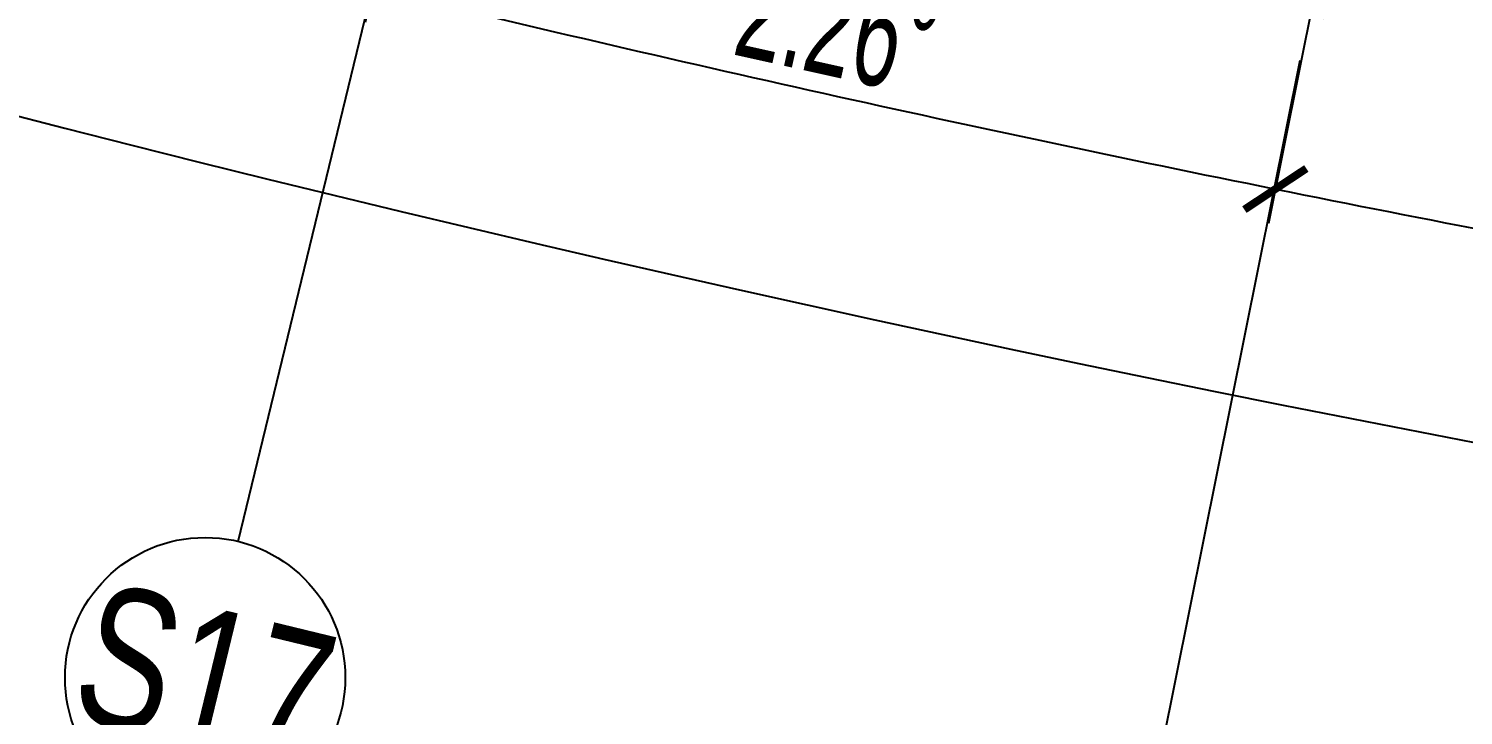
# Model space of a CAD drawing. Extents: x -668578 to 2331563, y -1202445 to 1620273.
# Drawn here: x 1092451 to 1108831, y 22150 to 29990 of the extents above; entities that cross this region are included whole.
import ezdxf
from ezdxf.enums import TextEntityAlignment as Align

# ---------------------------------------------------------------- set-up
doc = ezdxf.new("R2010")
doc.units = 0
doc.layers.get('0').update_dxf_attribs({"color": 8})
doc.layers.get('Defpoints').update_dxf_attribs({"color": 8})
doc.layers.add('#标注', color=8, linetype='Continuous')
doc.styles.add('JHZX', font='jrs.shx', dxfattribs={"width": 0.6, "bigfont": 'jhz.shx'})
doc.dimstyles.new('JZBZ-400', dxfattribs={"dimscale": 400, "dimtxt": 3, "dimasz": 1.5, "dimexe": 1, "dimexo": 1, "dimgap": 0.5, "dimtad": 1, "dimdec": 0, "dimdsep": 46, "dimtxsty": 'JHZX', "dimblk1": 'ARCHTICK', "dimblk2": 'ARCHTICK', "dimsah": 1, "dimcen": 0, "dimclrd": 1, "dimclre": 1, "dimclrt": 2, "dimazin": 2, "dimtfac": 1, "dimtdec": 0, "dimtix": 1, "dimtmove": 0, "dimatfit": 3, "dimfxl": 0, "dimtolj": 1, "dimlwd": -1, "dimlwe": -1, "dimarcsym": 0})

# ---------------------------------------------------------------- blocks, each defined once
blk = doc.blocks.new('_ARCHTICK')
at = {"color": 0, "linetype": 'ByBlock', "const_width": 0.15}
blk.add_lwpolyline([(-0.5, -0.5), (0.5, 0.5)], dxfattribs=at)
blk = doc.blocks.new('*D2939')
at = {"layer": '#标注', "ltscale": 300, "transparency": 16777216}
for p, q in [((-1773, -1481), (-9342, -7863)), ((165914, -92056), (164727, -101884))]:
    blk.add_line(p, q, dxfattribs=at)
blk.add_arc((197092, 166179), 269610, 220.13382, 263.11563, dxfattribs=at)
at = {"layer": 'Defpoints', "color": 0, "ltscale": 300, "transparency": 16777216}
for p in [(197092, 166179), (-1467, -1224), (40380, -53208), (165962, -91659)]:
    blk.add_point(p, dxfattribs=at)
at = {"layer": '#标注', "ltscale": 300, "transparency": 16777216, "xscale": 600, "yscale": 600, "zscale": 600}
for p, rotation in [((-9036, -7605), 130.1338192809485), ((164775, -101487), 353.1156299250187)]:
    blk.add_blockref('_ARCHTICK', p, dxfattribs=dict(at, rotation=rotation))
at = {"layer": '#标注', "ltscale": 300, "transparency": 16777216, "insert": (69342, -70334), "char_height": 1200, "attachment_point": 5, "rotation": 331.6247, "style": 'JHZX'}
blk.add_mtext('\\A1;42.98°', dxfattribs=at)
blk = doc.blocks.new('*D2964')
at = {"layer": '#标注', "ltscale": 300, "transparency": 16777216}
for p, q in [((135616, -86562), (133844, -93849)), ((145640, -88791), (144157, -96143))]:
    blk.add_line(p, q, dxfattribs=at)
blk.add_arc((197092, 166179), 267210, 256.32903, 258.59123, dxfattribs=at)
at = {"layer": 'Defpoints', "color": 0, "ltscale": 300, "transparency": 16777216}
for p in [(197092, 166179), (135711, -86173), (145720, -88399), (137361, -94269)]:
    blk.add_point(p, dxfattribs=at)
at = {"layer": '#标注', "ltscale": 300, "transparency": 16777216, "xscale": 600, "yscale": 600, "zscale": 600}
for p, rotation in [((133938, -93461), 166.3290280231364), ((144236, -95751), 348.5912288879829)]:
    blk.add_blockref('_ARCHTICK', p, dxfattribs=dict(at, rotation=rotation))
at = {"layer": '#标注', "ltscale": 300, "transparency": 16777216, "insert": (139249, -93876), "char_height": 1200, "attachment_point": 5, "rotation": 347.4601, "style": 'JHZX'}
blk.add_mtext('\\A1;2.26°', dxfattribs=at)
blk = doc.blocks.new('*D2965')
at = {"layer": '#标注', "ltscale": 300, "transparency": 16777216}
for p, q in [((145640, -88791), (144157, -96143)), ((155745, -90624), (154553, -98028))]:
    blk.add_line(p, q, dxfattribs=at)
blk.add_arc((197092, 166179), 267210, 258.59123, 260.85343, dxfattribs=at)
at = {"layer": 'Defpoints', "color": 0, "ltscale": 300, "transparency": 16777216}
for p in [(197092, 166179), (145720, -88399), (155808, -90229), (147688, -96424)]:
    blk.add_point(p, dxfattribs=at)
at = {"layer": '#标注', "ltscale": 300, "transparency": 16777216, "xscale": 600, "yscale": 600, "zscale": 600}
for p, rotation in [((144236, -95751), 168.5912288879844), ((154616, -97633), 350.8534291851969)]:
    blk.add_blockref('_ARCHTICK', p, dxfattribs=dict(at, rotation=rotation))
at = {"layer": '#标注', "ltscale": 300, "transparency": 16777216, "insert": (149560, -95956), "char_height": 1200, "attachment_point": 5, "rotation": 349.7223, "style": 'JHZX'}
blk.add_mtext('\\A1;2.26°', dxfattribs=at)
blk = doc.blocks.new('*U2924')
at = {"linetype": 'ByBlock'}
blk.add_line((0, -20), (0, 0), dxfattribs=at)
blk.add_circle((0, -24), 4, dxfattribs=at)
at = {"color": 253, "linetype": 'ByBlock', "style": 'JHZX', "width": 0.75}
blk.add_attdef('AXES', text='', height=4, dxfattribs=at).set_placement((0, -24), align=Align.MIDDLE_CENTER)
blk = doc.blocks.new('*D3018')
at = {"layer": '#标注', "transparency": 16777216}
for p, q in [((-8477, -78005), (-9726, -84895)), ((1538, -79821), (289, -86711)), ((-9655, -84502), (360, -86318))]:
    blk.add_line(p, q, dxfattribs=at)
at = {"layer": 'Defpoints', "color": 0, "transparency": 16777216}
for p in [(-8405, -77611), (1609, -79427), (360, -86318)]:
    blk.add_point(p, dxfattribs=at)
at = {"layer": '#标注', "transparency": 16777216, "xscale": 600, "yscale": 600, "zscale": 600}
for p, rotation in [((-9655, -84502), 169.7223276710145), ((360, -86318), 349.7223276710145)]:
    blk.add_blockref('_ARCHTICK', p, dxfattribs=dict(at, rotation=rotation))
at = {"layer": '#标注', "transparency": 16777216, "insert": (-4505, -84623), "char_height": 1200, "attachment_point": 5, "rotation": 349.7223, "style": 'JHZX'}
blk.add_mtext('\\A1;10178', dxfattribs=at)
blk = doc.blocks.new('A$Caccc0cd0')
at = {"layer": '#标注'}
dim = blk.add_aligned_dim(p1=(-8405.2, -77611.4), p2=(1609.5, -79427.3), distance=-7002.8, dimstyle='JZBZ-400', override={"dimclrd": 256, "dimclre": 256, "dimclrt": 256}, dxfattribs=at)
dim.commit()
dim.dimension.update_dxf_attribs({"geometry": '*D3018', "text_midpoint": (-4504.6, -84622.6)})
blk = doc.blocks.new('DSGDFG')
at = {"layer": '#标注', "ltscale": 300}
blk.add_blockref('A$Caccc0cd0', (154502.6, -8915.6), dxfattribs=at)
at = {"layer": '#标注', "linetype": 'ByBlock', "xscale": 400, "yscale": 400}
for p, rotation, values in [((134281, -92000.4), 346.3573321530939, {'AXES': 'S17'}), ((144520.4, -94278.4), 348.6194140831179, {'AXES': 'S18'})]:
    blk.add_blockref('*U2924', p, dxfattribs=dict(at, rotation=rotation)).add_auto_attribs(values)
at = {"layer": '#标注', "ltscale": 300}
for base, p1, p2, picture, middle in [((40379.7, -53208.3), (-1467, -1223.5), (165961.7, -91658.5), '*D2939', (69341.6, -70334.5)), ((137360.6, -94269.4), (135710.7, -86173.2), (145719.5, -88399.4), '*D2964', (139249.4, -93875.9)), ((147687.7, -96424.1), (145719.5, -88399.4), (155808.5, -90228.8), '*D2965', (149559.6, -95956.4))]:
    dim = blk.add_angular_dim_3p(base=base, center=(197092.1, 166179.2), p1=p1, p2=p2, dimstyle='JZBZ-400', override={"dimclrd": 256, "dimclre": 256, "dimclrt": 256}, dxfattribs=at)
    dim.commit()
    dim.dimension.update_dxf_attribs({"geometry": picture, "text_midpoint": middle})

msp = doc.modelspace()

# ---------------------------------------------------------------- block references
at = {"layer": '#标注'}
msp.add_blockref('DSGDFG', (962448.9, 123910), dxfattribs=at)

doc.saveas('drawing.dxf')
